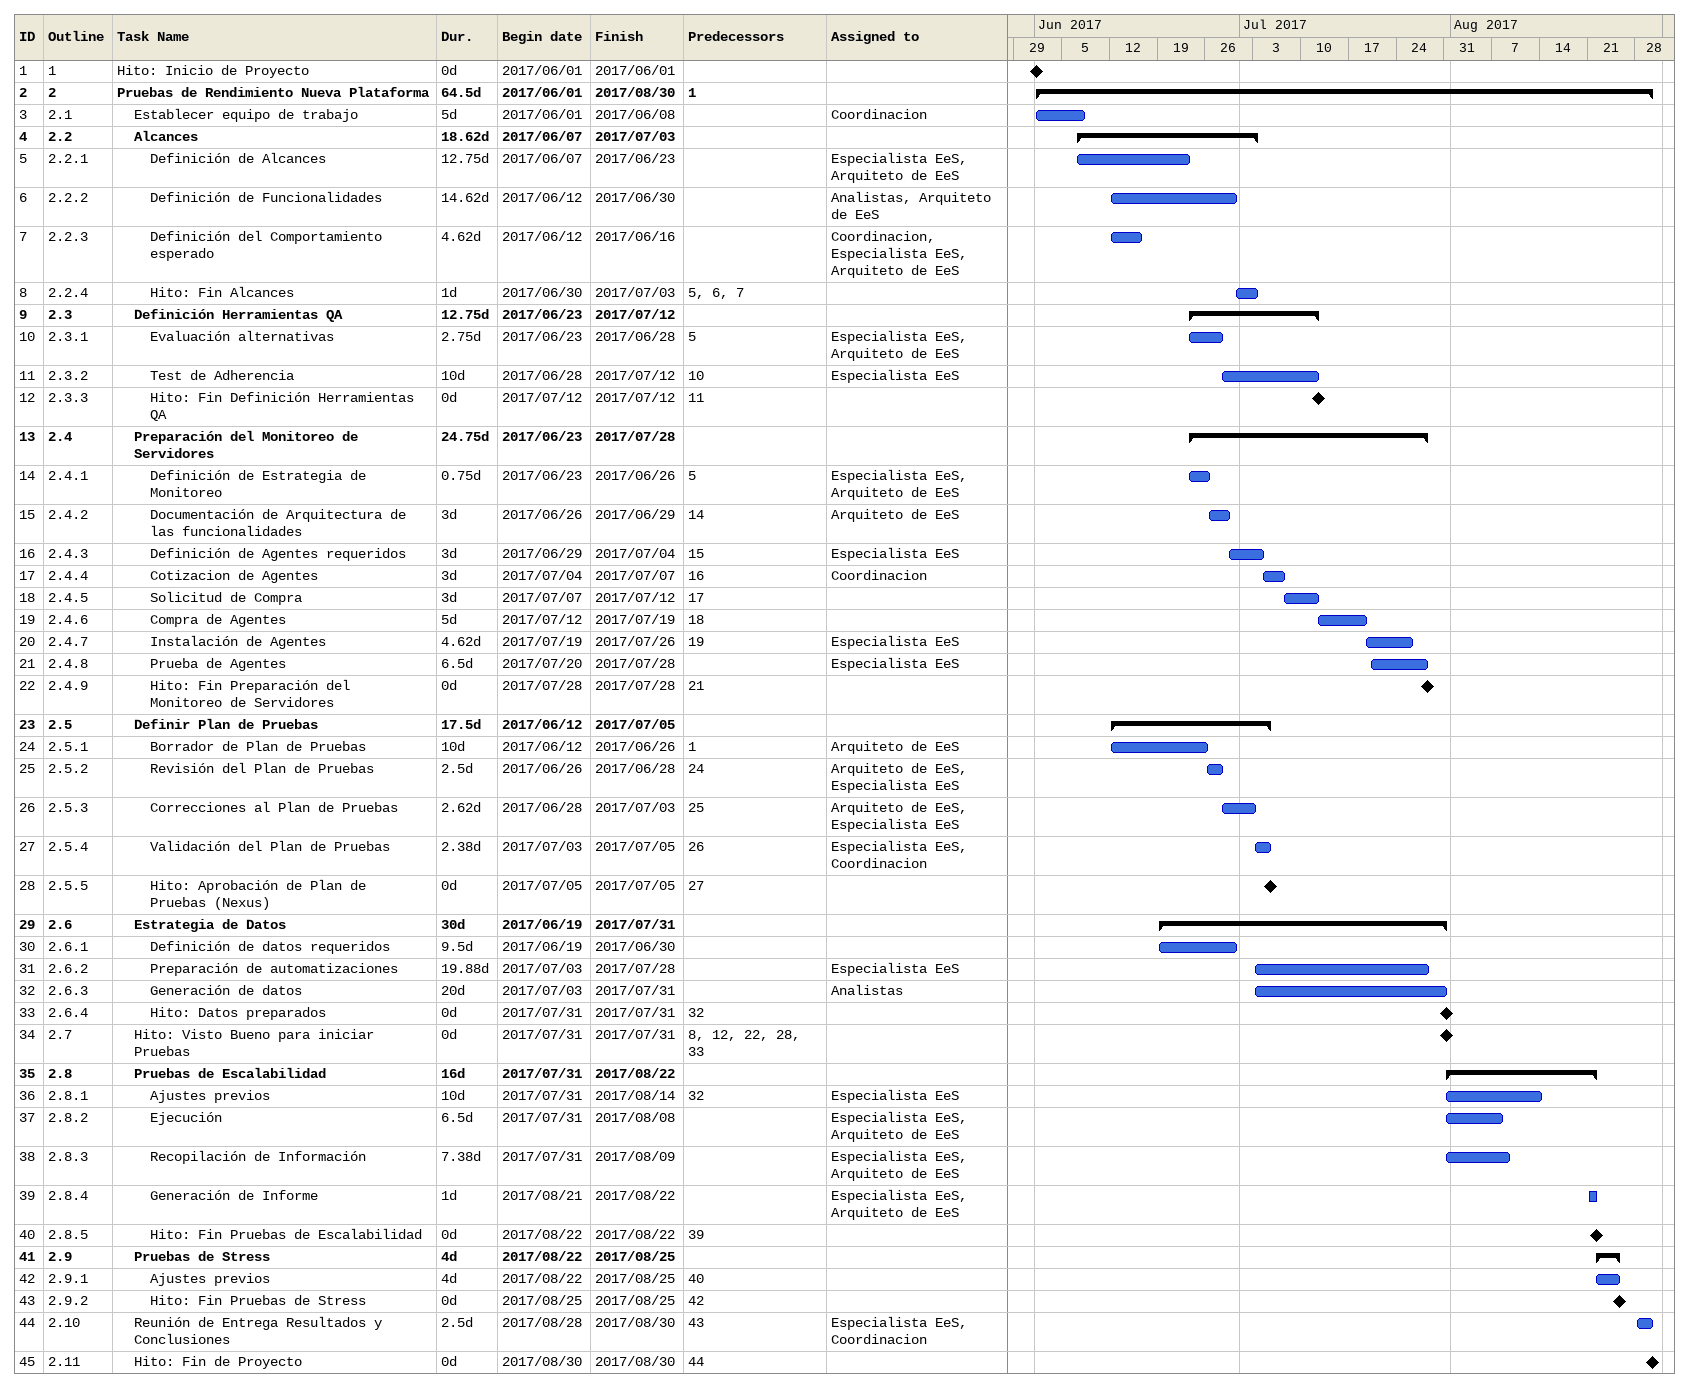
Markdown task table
| ID | WBS | Task | Duration | Start | Finish | Predecessors | Resources |
|---|---|---|---|---|---|---|---|
| 1 | 1 | Hito: Inicio de Proyecto | 0d | 2017-06-01 | 2017-06-01 |  |  |
| 2 | 2 | **Pruebas de Rendimiento Nueva Plataforma** | 64.5d | 2017-06-01 | 2017-08-30 | 1 |  |
| 3 | 2.1 | Establecer equipo de trabajo | 5d | 2017-06-01 | 2017-06-08 |  | Coordinacion |
| 4 | 2.2 | **Alcances** | 18.62d | 2017-06-07 | 2017-07-03 |  |  |
| 5 | 2.2.1 | Definición de Alcances | 12.75d | 2017-06-07 | 2017-06-23 |  | Especialista EeS, Arquiteto de EeS |
| 6 | 2.2.2 | Definición de Funcionalidades | 14.62d | 2017-06-12 | 2017-06-30 |  | Analistas, Arquiteto de EeS |
| 7 | 2.2.3 | Definición del Comportamiento esperado | 4.62d | 2017-06-12 | 2017-06-16 |  | Coordinacion, Especialista EeS, Arquiteto de EeS |
| 8 | 2.2.4 | Hito: Fin Alcances | 1d | 2017-06-30 | 2017-07-03 | 5, 6, 7 |  |
| 9 | 2.3 | **Definición Herramientas QA** | 12.75d | 2017-06-23 | 2017-07-12 |  |  |
| 10 | 2.3.1 | Evaluación alternativas | 2.75d | 2017-06-23 | 2017-06-28 | 5 | Especialista EeS, Arquiteto de EeS |
| 11 | 2.3.2 | Test de Adherencia | 10d | 2017-06-28 | 2017-07-12 | 10 | Especialista EeS |
| 12 | 2.3.3 | Hito: Fin Definición Herramientas QA | 0d | 2017-07-12 | 2017-07-12 | 11 |  |
| 13 | 2.4 | **Preparación del Monitoreo de Servidores** | 24.75d | 2017-06-23 | 2017-07-28 |  |  |
| 14 | 2.4.1 | Definición de Estrategia de Monitoreo | 0.75d | 2017-06-23 | 2017-06-26 | 5 | Especialista EeS, Arquiteto de EeS |
| 15 | 2.4.2 | Documentación de Arquitectura de las funcionalidades | 3d | 2017-06-26 | 2017-06-29 | 14 | Arquiteto de EeS |
| 16 | 2.4.3 | Definición de Agentes requeridos | 3d | 2017-06-29 | 2017-07-04 | 15 | Especialista EeS |
| 17 | 2.4.4 | Cotizacion de Agentes | 3d | 2017-07-04 | 2017-07-07 | 16 | Coordinacion |
| 18 | 2.4.5 | Solicitud de Compra | 3d | 2017-07-07 | 2017-07-12 | 17 |  |
| 19 | 2.4.6 | Compra de Agentes | 5d | 2017-07-12 | 2017-07-19 | 18 |  |
| 20 | 2.4.7 | Instalación de Agentes | 4.62d | 2017-07-19 | 2017-07-26 | 19 | Especialista EeS |
| 21 | 2.4.8 | Prueba de Agentes | 6.5d | 2017-07-20 | 2017-07-28 |  | Especialista EeS |
| 22 | 2.4.9 | Hito: Fin Preparación del Monitoreo de Servidores | 0d | 2017-07-28 | 2017-07-28 | 21 |  |
| 23 | 2.5 | **Definir Plan de Pruebas** | 17.5d | 2017-06-12 | 2017-07-05 |  |  |
| 24 | 2.5.1 | Borrador de Plan de Pruebas | 10d | 2017-06-12 | 2017-06-26 | 1 | Arquiteto de EeS |
| 25 | 2.5.2 | Revisión del Plan de Pruebas | 2.5d | 2017-06-26 | 2017-06-28 | 24 | Arquiteto de EeS, Especialista EeS |
| 26 | 2.5.3 | Correcciones al Plan de Pruebas | 2.62d | 2017-06-28 | 2017-07-03 | 25 | Arquiteto de EeS, Especialista EeS |
| 27 | 2.5.4 | Validación del Plan de Pruebas | 2.38d | 2017-07-03 | 2017-07-05 | 26 | Especialista EeS, Coordinacion |
| 28 | 2.5.5 | Hito: Aprobación de Plan de Pruebas (Nexus) | 0d | 2017-07-05 | 2017-07-05 | 27 |  |
| 29 | 2.6 | **Estrategia de Datos** | 30d | 2017-06-19 | 2017-07-31 |  |  |
| 30 | 2.6.1 | Definición de datos requeridos | 9.5d | 2017-06-19 | 2017-06-30 |  |  |
| 31 | 2.6.2 | Preparación de automatizaciones | 19.88d | 2017-07-03 | 2017-07-28 |  | Especialista EeS |
| 32 | 2.6.3 | Generación de datos | 20d | 2017-07-03 | 2017-07-31 |  | Analistas |
| 33 | 2.6.4 | Hito: Datos preparados | 0d | 2017-07-31 | 2017-07-31 | 32 |  |
| 34 | 2.7 | Hito: Visto Bueno para iniciar Pruebas | 0d | 2017-07-31 | 2017-07-31 | 8, 12, 22, 28, 33 |  |
| 35 | 2.8 | **Pruebas de Escalabilidad** | 16d | 2017-07-31 | 2017-08-22 |  |  |
| 36 | 2.8.1 | Ajustes previos | 10d | 2017-07-31 | 2017-08-14 | 32 | Especialista EeS |
| 37 | 2.8.2 | Ejecución | 6.5d | 2017-07-31 | 2017-08-08 |  | Especialista EeS, Arquiteto de EeS |
| 38 | 2.8.3 | Recopilación de Información | 7.38d | 2017-07-31 | 2017-08-09 |  | Especialista EeS, Arquiteto de EeS |
| 39 | 2.8.4 | Generación de Informe | 1d | 2017-08-21 | 2017-08-22 |  | Especialista EeS, Arquiteto de EeS |
| 40 | 2.8.5 | Hito: Fin Pruebas de Escalabilidad | 0d | 2017-08-22 | 2017-08-22 | 39 |  |
| 41 | 2.9 | **Pruebas de Stress** | 4d | 2017-08-22 | 2017-08-25 |  |  |
| 42 | 2.9.1 | Ajustes previos | 4d | 2017-08-22 | 2017-08-25 | 40 |  |
| 43 | 2.9.2 | Hito: Fin Pruebas de Stress | 0d | 2017-08-25 | 2017-08-25 | 42 |  |
| 44 | 2.10 | Reunión de Entrega Resultados y Conclusiones | 2.5d | 2017-08-28 | 2017-08-30 | 43 | Especialista EeS, Coordinacion |
| 45 | 2.11 | Hito: Fin de Proyecto | 0d | 2017-08-30 | 2017-08-30 | 44 |  |
